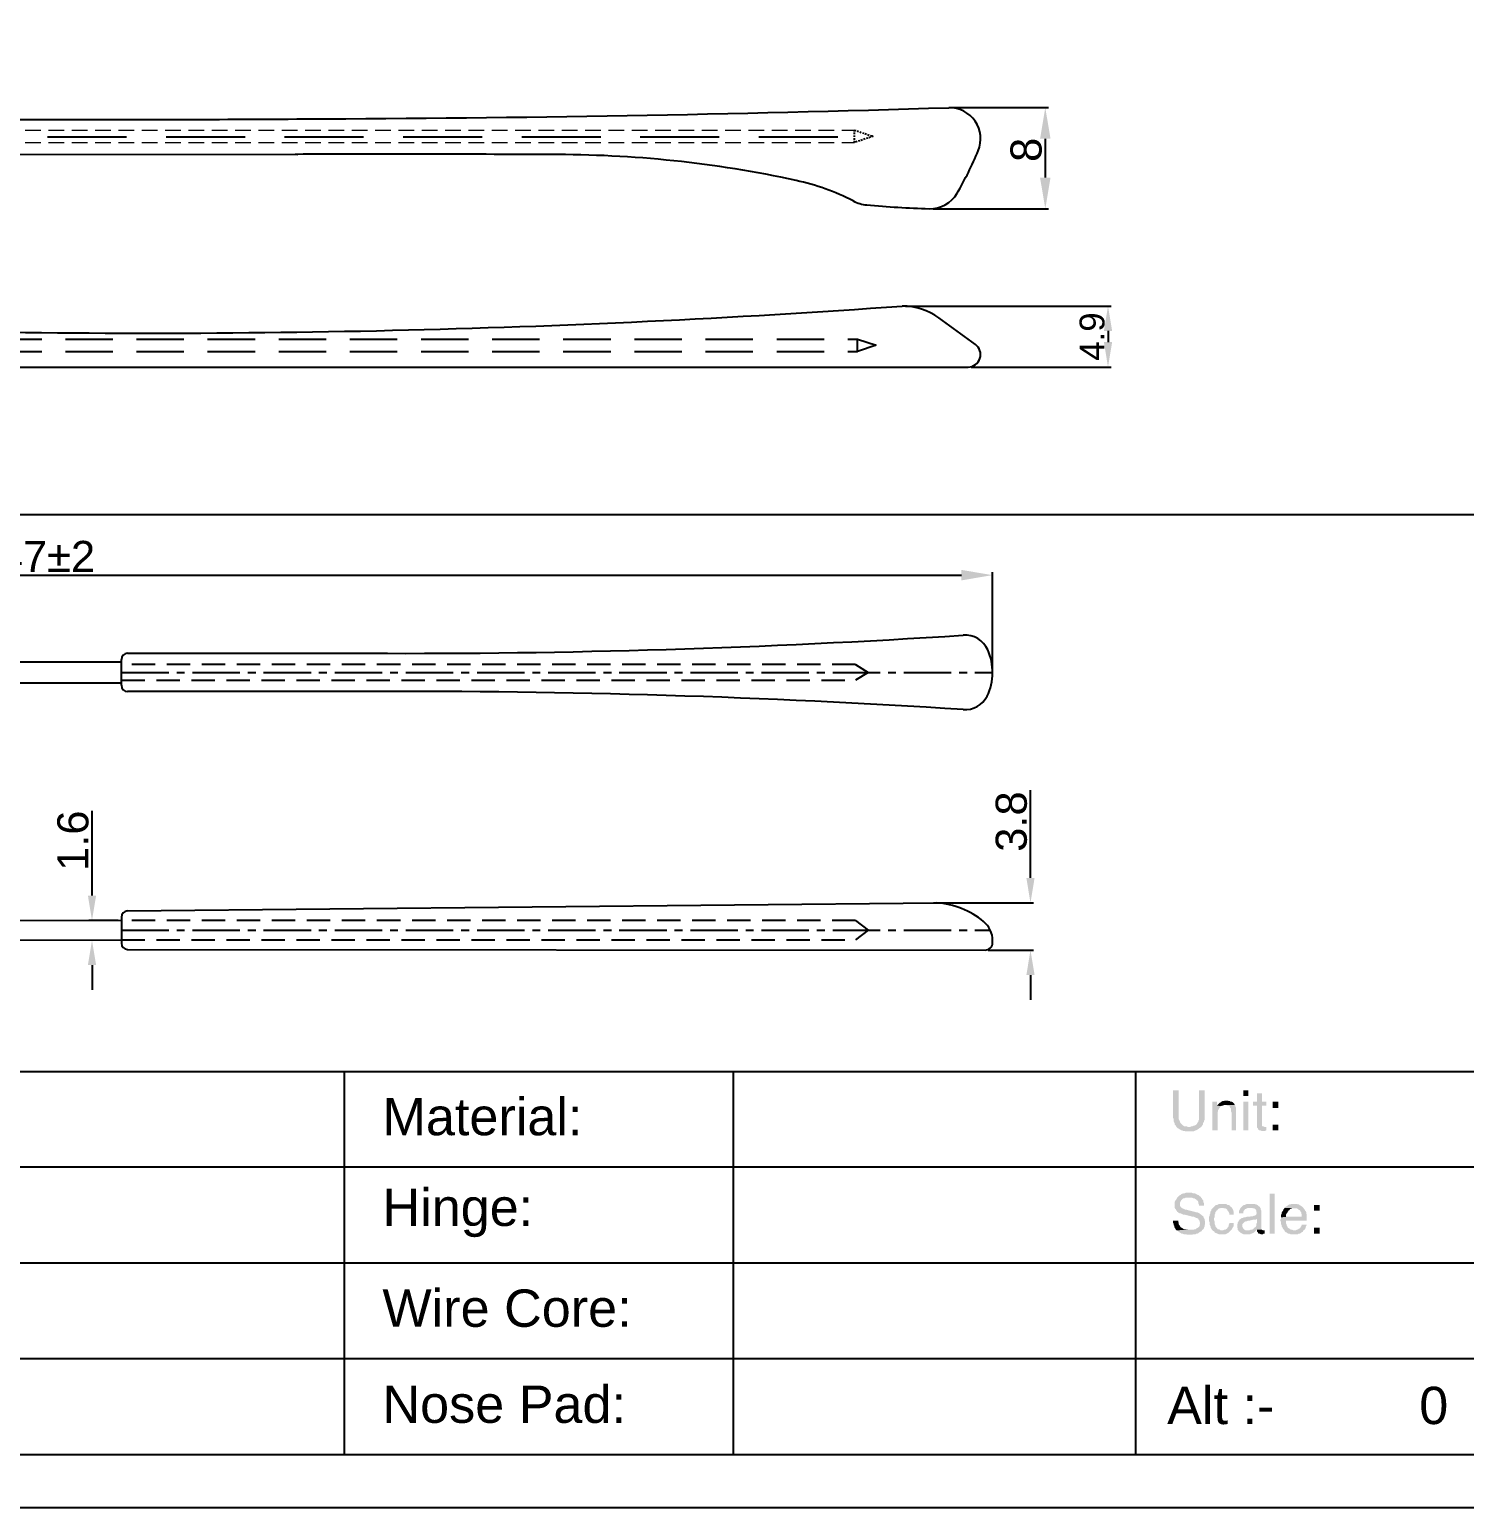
# Model space of a CAD drawing. Header units: millimetres. Extents: x 7018 to 13530, y 4187 to 5692.
# Drawn here: x 9989.6 to 10104.9, y 4951.9 to 5070.6 of the extents above; entities that cross this region are included whole.
import ezdxf

# ---------------------------------------------------------------- set-up
doc = ezdxf.new("R2010")
doc.units = ezdxf.units.MM
for name, pattern in [('CENTER2', [28.575, 19.05, -3.175, 3.175, -3.175]), ('DASHED', [19.05, 12.7, -6.35]), ('HIDDEN', [9.525, 6.35, -3.175]), ('HIDDEN2', [0.1875, 0.125, -0.0625])]:
    doc.linetypes.add(name, pattern=pattern)
for name, color, linetype in [('Center Line', 2, 'CENTER2'), ('Dimension', 3, 'Continuous'), ('Hidden Line', 1, 'HIDDEN2')]:
    doc.layers.add(name, color=color, linetype=linetype)
doc.styles.get("Standard").update_dxf_attribs({"font": 'arial.ttf'})
doc.dimstyles.new('Standard$0', dxfattribs={"dimtxt": 2.3, "dimasz": 2, "dimexe": 1, "dimexo": 1, "dimgap": 1, "dimtad": 1, "dimdec": 1, "dimzin": 0, "dimdsep": 46, "dimtxsty": 'Standard', "dimcen": 0, "dimclrd": 4, "dimclre": 4, "dimclrt": 4, "dimadec": 1, "dimazin": 0, "dimtfac": 1, "dimtdec": 1, "dimtofl": 0, "dimtmove": 0, "dimatfit": 0, "dimfxl": 1, "dimtfillclr": 256, "dimtolj": 1, "dimtzin": 0, "dimlwd": -1, "dimlwe": -1, "dimarcsym": 1})

# ---------------------------------------------------------------- blocks, each defined once
blk = doc.blocks.new('*D1778')
at = {"layer": 'Defpoints', "color": 0, "transparency": 16777216}
for p in [(10066.99, 5026.78), (9920.31, 5018.37), (10066.99, 5018.97)]:
    blk.add_point(p, dxfattribs=at)
at = {"layer": 'Dimension', "color": 3, "transparency": 16777216}
for p, q in [((9920.31, 5018.62), (9920.31, 5027.03)), ((9922.81, 5026.78), (10064.49, 5026.78)), ((10066.99, 5019.22), (10066.99, 5027.03))]:
    blk.add_line(p, q, dxfattribs=at)
for points in [[(9922.81, 5027.2), (9922.81, 5026.36), (9920.31, 5026.78)], [(10064.49, 5027.2), (10064.49, 5026.36), (10066.99, 5026.78)]]:
    blk.add_solid(points, dxfattribs=at)
at = {"layer": 'Dimension', "transparency": 16777216, "insert": (9990.05, 5028.28), "char_height": 2.5, "attachment_point": 5}
blk.add_mtext('\\A1;147±2', dxfattribs=at)
blk = doc.blocks.new('*D1782')
at = {"layer": 'Defpoints', "color": 0, "transparency": 16777216}
for p in [(9994.64, 4999.04), (9997, 4999.04), (9994.64, 4997.45)]:
    blk.add_point(p, dxfattribs=at)
at = {"layer": 'Dimension', "color": 3, "transparency": 16777216}
for p, q in [((9994.64, 5001.04), (9994.64, 5007.85)), ((9996.75, 4999.04), (9994.39, 4999.04)), ((9994.64, 4995.45), (9994.64, 4993.45))]:
    blk.add_line(p, q, dxfattribs=at)
for points in [[(9994.31, 5001.04), (9994.97, 5001.04), (9994.64, 4999.04)], [(9994.31, 4995.45), (9994.97, 4995.45), (9994.64, 4997.45)]]:
    blk.add_solid(points, dxfattribs=at)
at = {"layer": 'Dimension', "transparency": 16777216, "insert": (9993.12, 5005.44), "char_height": 2.5, "attachment_point": 5, "rotation": 90}
blk.add_mtext('\\A1;1.6', dxfattribs=at)
blk = doc.blocks.new('*D2428')
at = {"layer": 'Defpoints', "color": 0, "transparency": 16777216}
for p in [(10062.01, 5000.45), (10066.4, 4996.65), (10070.04, 4996.65)]:
    blk.add_point(p, dxfattribs=at)
at = {"layer": 'Dimension', "color": 3, "transparency": 16777216}
for p, q in [((10070.04, 5002.45), (10070.04, 5009.5)), ((10062.26, 5000.45), (10070.29, 5000.45)), ((10066.65, 4996.65), (10070.29, 4996.65)), ((10070.04, 4994.65), (10070.04, 4992.65))]:
    blk.add_line(p, q, dxfattribs=at)
for points in [[(10069.71, 5002.45), (10070.37, 5002.45), (10070.04, 5000.45)], [(10069.71, 4994.65), (10070.37, 4994.65), (10070.04, 4996.65)]]:
    blk.add_solid(points, dxfattribs=at)
at = {"layer": 'Dimension', "transparency": 16777216, "insert": (10068.51, 5006.98), "char_height": 2.5, "attachment_point": 5, "rotation": 90}
blk.add_mtext('\\A1;3.8', dxfattribs=at)
blk = doc.blocks.new('*D2731')
at = {"layer": 'Defpoints', "color": 0, "transparency": 16777216}
for p in [(10059.74, 5048.4), (10065.03, 5043.5), (10076.27, 5043.5)]:
    blk.add_point(p, dxfattribs=at)
at = {"layer": 'Dimension', "color": 3, "transparency": 16777216}
for p, q in [((10059.99, 5048.4), (10076.52, 5048.4)), ((10076.27, 5046.4), (10076.27, 5045.5)), ((10065.28, 5043.5), (10076.52, 5043.5))]:
    blk.add_line(p, q, dxfattribs=at)
for points in [[(10075.94, 5046.4), (10076.6, 5046.4), (10076.27, 5048.4)], [(10075.94, 5045.5), (10076.6, 5045.5), (10076.27, 5043.5)]]:
    blk.add_solid(points, dxfattribs=at)
at = {"layer": 'Dimension', "transparency": 16777216, "insert": (10075, 5045.95), "char_height": 2, "attachment_point": 5, "rotation": 90}
blk.add_mtext('\\A1;4.9', dxfattribs=at)
blk = doc.blocks.new('*D1901')
at = {"layer": 'Defpoints', "color": 0, "transparency": 16777216}
for p in [(10063.53, 5064.34), (10061.98, 5056.22), (10071.23, 5056.22)]:
    blk.add_point(p, dxfattribs=at)
at = {"layer": 'Dimension', "color": 3, "transparency": 16777216}
for p, q in [((10063.78, 5064.34), (10071.48, 5064.34)), ((10071.23, 5061.84), (10071.23, 5058.72)), ((10062.23, 5056.22), (10071.48, 5056.22))]:
    blk.add_line(p, q, dxfattribs=at)
for points in [[(10070.81, 5061.84), (10071.65, 5061.84), (10071.23, 5064.34)], [(10070.81, 5058.72), (10071.65, 5058.72), (10071.23, 5056.22)]]:
    blk.add_solid(points, dxfattribs=at)
at = {"layer": 'Dimension', "transparency": 16777216, "insert": (10069.7, 5060.95), "char_height": 2.5, "attachment_point": 5, "rotation": 90}
blk.add_mtext('\\A1;8', dxfattribs=at)

msp = doc.modelspace()

# ---------------------------------------------------------------- hatches: boundary and pattern name
at = {"transparency": 33554559}
for points in [[(10081.953, 4985.378), (10081.502, 4985.378), (10081.502, 4983.166), (10081.547, 4983.076), (10081.547, 4982.895), (10081.592, 4982.805), (10081.637, 4982.715), (10081.637, 4982.624), (10081.682, 4982.579), (10081.728, 4982.534), (10081.773, 4982.444), (10082.766, 4982.444), (10082.675, 4982.444), (10082.585, 4982.489), (10082.405, 4982.489), (10082.359, 4982.534), (10082.269, 4982.579), (10082.224, 4982.624), (10082.179, 4982.67), (10082.134, 4982.715), (10082.089, 4982.76), (10082.044, 4982.85), (10082.044, 4982.895), (10081.998, 4982.986), (10081.953, 4983.076), (10081.953, 4983.347)], [(10084.029, 4985.378), (10083.578, 4985.378), (10083.578, 4983.347), (10083.578, 4983.031), (10083.533, 4982.94), (10083.533, 4982.895), (10083.488, 4982.805), (10083.443, 4982.76), (10083.398, 4982.67), (10083.352, 4982.624), (10083.262, 4982.579), (10083.217, 4982.534), (10083.127, 4982.534), (10083.036, 4982.489), (10082.946, 4982.489), (10082.856, 4982.444), (10081.773, 4982.444), (10081.818, 4982.399), (10081.863, 4982.354), (10081.953, 4982.309), (10081.998, 4982.263), (10082.089, 4982.218), (10082.134, 4982.173), (10082.224, 4982.173), (10082.314, 4982.128), (10082.405, 4982.128), (10082.495, 4982.083), (10083.127, 4982.083), (10083.217, 4982.128), (10083.307, 4982.173), (10083.352, 4982.173), (10083.443, 4982.218), (10083.488, 4982.263), (10083.578, 4982.309), (10083.623, 4982.354), (10083.713, 4982.399), (10083.713, 4982.444), (10083.804, 4982.489), (10083.849, 4982.579), (10083.894, 4982.624), (10083.894, 4982.715), (10083.939, 4982.805), (10083.984, 4982.85), (10083.984, 4982.94), (10084.029, 4983.031), (10084.029, 4983.347)], [(10087.55, 4984.926), (10087.55, 4985.378), (10087.143, 4985.378), (10087.143, 4984.926)], [(10088.633, 4985.152), (10088.227, 4985.152), (10088.227, 4984.475), (10087.911, 4984.475), (10087.911, 4984.159), (10088.227, 4984.159), (10088.227, 4982.444), (10088.272, 4982.354), (10088.317, 4982.309), (10088.317, 4982.263), (10088.362, 4982.218), (10088.407, 4982.173), (10088.497, 4982.173), (10088.588, 4982.128), (10088.859, 4982.128), (10088.994, 4982.173), (10088.994, 4982.444), (10088.859, 4982.444), (10088.768, 4982.489), (10088.678, 4982.489), (10088.633, 4982.534), (10088.633, 4984.159), (10088.994, 4984.159), (10088.994, 4984.475), (10088.633, 4984.475)], [(10085.022, 4984.475), (10084.661, 4984.475), (10084.661, 4982.173), (10085.067, 4982.173), (10085.067, 4983.392), (10085.067, 4983.617), (10085.113, 4983.708), (10085.113, 4983.798), (10085.158, 4983.843), (10085.203, 4983.933), (10085.248, 4983.978), (10085.248, 4983.978), (10085.293, 4984.069), (10085.338, 4984.114), (10085.022, 4984.159)], [(10085.744, 4984.565), (10085.654, 4984.565), (10085.564, 4984.52), (10085.474, 4984.52), (10085.383, 4984.475), (10085.338, 4984.43), (10085.248, 4984.385), (10085.203, 4984.339), (10085.113, 4984.249), (10085.022, 4984.159), (10085.338, 4984.114), (10085.428, 4984.159), (10085.519, 4984.159), (10085.564, 4984.204), (10086.467, 4984.204), (10086.421, 4984.294), (10086.376, 4984.339), (10086.331, 4984.385), (10086.286, 4984.43), (10086.196, 4984.475), (10086.105, 4984.475), (10086.06, 4984.52), (10085.97, 4984.52), (10085.88, 4984.565)], [(10086.467, 4984.204), (10085.654, 4984.204), (10085.744, 4984.204), (10085.835, 4984.159), (10085.925, 4984.159), (10086.015, 4984.114), (10086.06, 4984.069), (10086.06, 4984.024), (10086.105, 4983.978), (10086.151, 4983.933), (10086.151, 4983.708), (10086.196, 4983.617), (10086.196, 4982.173), (10086.557, 4982.173), (10086.557, 4983.978), (10086.512, 4984.069), (10086.512, 4984.159)], [(10087.55, 4982.173), (10087.55, 4984.475), (10087.143, 4984.475), (10087.143, 4982.173)], [(10089.942, 4983.978), (10089.942, 4984.475), (10089.49, 4984.475), (10089.49, 4983.978)], [(10089.942, 4982.173), (10089.942, 4982.624), (10089.49, 4982.624), (10089.49, 4982.173)], [(10081.863, 4976.802), (10081.818, 4976.757), (10081.773, 4976.667), (10081.728, 4976.577), (10081.682, 4976.532), (10081.637, 4976.441), (10081.637, 4975.945), (10081.682, 4975.855), (10081.728, 4975.809), (10081.773, 4975.719), (10081.818, 4975.674), (10081.818, 4975.629), (10081.908, 4975.584), (10081.953, 4975.539), (10082.044, 4975.494), (10082.134, 4975.494), (10082.224, 4975.448), (10082.314, 4975.403), (10082.405, 4975.403), (10082.946, 4975.268), (10083.036, 4975.223), (10083.172, 4975.223), (10083.262, 4975.178), (10083.352, 4975.133), (10083.398, 4975.133), (10083.488, 4975.087), (10083.533, 4975.042), (10083.533, 4975.042), (10083.578, 4974.952), (10083.623, 4974.907), (10083.623, 4974.817), (10083.668, 4974.726), (10083.668, 4974.636), (10083.623, 4974.591), (10083.623, 4974.501), (10083.578, 4974.41), (10083.488, 4974.365), (10083.443, 4974.32), (10083.443, 4974.32), (10083.352, 4974.275), (10083.307, 4974.23), (10083.217, 4974.23), (10083.127, 4974.185), (10082.856, 4974.185), (10081.773, 4974.14), (10081.863, 4974.094), (10081.908, 4974.049), (10081.998, 4974.004), (10082.044, 4973.959), (10082.134, 4973.914), (10082.179, 4973.869), (10082.269, 4973.869), (10082.359, 4973.824), (10082.54, 4973.824), (10082.63, 4973.779), (10083.036, 4973.779), (10083.127, 4973.824), (10083.307, 4973.824), (10083.352, 4973.869), (10083.443, 4973.869), (10083.533, 4973.914), (10083.578, 4973.959), (10083.668, 4974.004), (10083.713, 4974.049), (10083.759, 4974.049), (10083.804, 4974.094), (10083.849, 4974.185), (10083.939, 4974.23), (10083.984, 4974.32), (10083.984, 4974.365), (10084.029, 4974.456), (10084.029, 4974.546), (10084.074, 4974.636), (10084.074, 4974.862), (10084.029, 4974.952), (10084.029, 4975.042), (10083.984, 4975.133), (10083.939, 4975.178), (10083.939, 4975.268), (10083.849, 4975.313), (10083.849, 4975.313), (10083.804, 4975.358), (10083.759, 4975.403), (10083.668, 4975.448), (10083.623, 4975.494), (10083.533, 4975.539), (10083.443, 4975.584), (10083.352, 4975.584), (10083.217, 4975.629), (10082.675, 4975.764), (10082.675, 4975.764), (10082.54, 4975.809), (10082.45, 4975.809), (10082.359, 4975.855), (10082.269, 4975.9), (10082.224, 4975.9), (10082.179, 4975.945), (10082.134, 4975.99), (10082.089, 4976.035), (10082.044, 4976.125), (10082.044, 4976.351), (10082.089, 4976.441), (10082.134, 4976.532), (10082.179, 4976.577), (10082.224, 4976.622), (10082.269, 4976.667), (10082.314, 4976.712), (10082.405, 4976.712), (10082.495, 4976.757), (10082.766, 4976.757)], [(10082.766, 4977.163), (10082.54, 4977.163), (10082.45, 4977.118), (10082.359, 4977.118), (10082.269, 4977.073), (10082.224, 4977.073), (10082.134, 4977.028), (10082.089, 4976.983), (10081.998, 4976.938), (10081.953, 4976.893), (10081.908, 4976.848), (10081.863, 4976.802), (10082.766, 4976.757), (10083.036, 4976.757), (10083.127, 4976.712), (10083.217, 4976.712), (10083.262, 4976.667), (10083.352, 4976.622), (10083.352, 4976.577), (10083.443, 4976.532), (10083.488, 4976.486), (10083.533, 4976.396), (10083.533, 4976.306), (10083.578, 4976.216), (10083.578, 4976.125), (10083.984, 4976.125), (10083.984, 4976.306), (10083.939, 4976.396), (10083.939, 4976.486), (10083.894, 4976.577), (10083.849, 4976.622), (10083.804, 4976.712), (10083.759, 4976.757), (10083.713, 4976.848), (10083.623, 4976.893), (10083.623, 4976.893), (10083.533, 4976.983), (10083.488, 4976.983), (10083.398, 4977.028), (10083.307, 4977.073), (10083.262, 4977.118), (10083.082, 4977.118), (10082.991, 4977.163), (10082.901, 4977.163)], [(10089.265, 4973.869), (10089.265, 4977.073), (10089.671, 4977.073), (10089.671, 4973.869)], [(10084.706, 4975.945), (10084.616, 4975.855), (10084.571, 4975.809), (10084.571, 4975.719), (10084.526, 4975.674), (10084.481, 4975.584), (10084.481, 4975.494), (10084.436, 4975.403), (10084.436, 4975.313), (10084.39, 4975.223), (10084.39, 4974.862), (10084.436, 4974.771), (10084.436, 4974.591), (10084.481, 4974.501), (10084.526, 4974.41), (10084.526, 4974.32), (10084.571, 4974.275), (10084.616, 4974.185), (10084.661, 4974.14), (10085.428, 4974.14), (10085.293, 4974.14), (10085.248, 4974.185), (10085.158, 4974.23), (10085.067, 4974.23), (10085.022, 4974.32), (10084.977, 4974.365), (10084.932, 4974.41), (10084.887, 4974.501), (10084.887, 4974.546), (10084.842, 4974.636), (10084.842, 4974.817), (10084.797, 4974.952), (10084.797, 4975.133), (10084.842, 4975.223), (10084.842, 4975.403), (10084.887, 4975.494), (10084.887, 4975.584), (10084.932, 4975.629), (10084.977, 4975.674), (10084.977, 4975.719), (10085.067, 4975.764), (10085.113, 4975.855), (10085.203, 4975.9), (10085.248, 4975.9), (10085.338, 4975.945), (10085.428, 4975.945)], [(10085.474, 4976.261), (10085.203, 4976.261), (10085.113, 4976.216), (10085.022, 4976.171), (10084.932, 4976.171), (10084.887, 4976.125), (10084.797, 4976.035), (10084.751, 4975.99), (10084.706, 4975.945), (10085.519, 4975.945), (10085.609, 4975.9), (10085.699, 4975.9), (10085.79, 4975.855), (10085.835, 4975.809), (10085.88, 4975.719), (10085.925, 4975.674), (10085.97, 4975.584), (10086.015, 4975.494), (10086.015, 4975.403), (10086.376, 4975.403), (10086.376, 4975.629), (10086.331, 4975.674), (10086.331, 4975.764), (10086.286, 4975.855), (10086.241, 4975.9), (10086.196, 4975.99), (10086.105, 4976.035), (10086.105, 4976.08), (10086.06, 4976.125), (10085.97, 4976.171), (10085.88, 4976.171), (10085.835, 4976.216), (10085.744, 4976.261), (10085.564, 4976.261)], [(10088.497, 4975.945), (10087.685, 4975.945), (10087.866, 4975.945), (10087.911, 4975.9), (10088.001, 4975.9), (10088.091, 4975.855), (10088.136, 4975.809), (10088.182, 4975.719), (10088.182, 4975.629), (10088.227, 4975.539), (10088.227, 4975.539), (10088.182, 4975.448), (10088.182, 4975.403), (10088.136, 4975.358), (10088.046, 4975.313), (10088.001, 4975.313), (10087.911, 4975.268), (10087.414, 4975.223), (10087.279, 4975.178), (10087.189, 4975.178), (10087.098, 4975.133), (10087.053, 4975.133), (10086.963, 4975.087), (10088.227, 4975.042), (10088.227, 4974.726), (10088.182, 4974.636), (10088.182, 4974.501), (10088.136, 4974.41), (10088.046, 4974.365), (10088.001, 4974.32), (10087.956, 4974.275), (10087.911, 4974.23), (10087.82, 4974.185), (10087.73, 4974.185), (10087.64, 4974.14), (10086.737, 4974.14), (10086.782, 4974.049), (10086.873, 4974.004), (10086.918, 4973.959), (10086.963, 4973.914), (10087.053, 4973.869), (10087.143, 4973.824), (10087.685, 4973.824), (10087.73, 4973.869), (10087.82, 4973.869), (10087.911, 4973.914), (10088.001, 4973.959), (10088.046, 4974.004), (10088.136, 4974.094), (10088.136, 4974.094), (10088.227, 4974.185), (10088.633, 4974.185), (10088.588, 4974.275), (10088.588, 4975.719), (10088.543, 4975.809), (10088.543, 4975.9)], [(10087.73, 4976.261), (10087.414, 4976.261), (10087.324, 4976.216), (10087.234, 4976.171), (10087.189, 4976.171), (10087.098, 4976.125), (10087.053, 4976.08), (10087.008, 4976.035), (10086.963, 4975.99), (10086.918, 4975.945), (10086.873, 4975.855), (10086.828, 4975.764), (10086.782, 4975.674), (10086.782, 4975.494), (10087.143, 4975.494), (10087.143, 4975.629), (10087.189, 4975.719), (10087.234, 4975.764), (10087.279, 4975.855), (10087.324, 4975.855), (10087.414, 4975.9), (10087.505, 4975.945), (10088.497, 4975.945), (10088.452, 4976.035), (10088.362, 4976.08), (10088.317, 4976.125), (10088.272, 4976.171), (10088.182, 4976.216), (10088.136, 4976.216), (10088.046, 4976.261), (10087.82, 4976.261)], [(10091.251, 4976.261), (10091.025, 4976.261), (10090.935, 4976.216), (10090.844, 4976.216), (10090.754, 4976.171), (10090.709, 4976.125), (10090.619, 4976.08), (10090.574, 4976.035), (10090.483, 4975.99), (10090.438, 4975.945), (10091.251, 4975.9), (10091.431, 4975.9), (10091.521, 4975.855), (10091.566, 4975.809), (10091.657, 4975.764), (10091.702, 4975.719), (10091.702, 4975.719), (10091.747, 4975.629), (10091.792, 4975.584), (10091.792, 4975.494), (10091.837, 4975.403), (10091.837, 4975.223), (10090.574, 4975.223), (10090.167, 4975.178), (10090.167, 4975.087), (10090.122, 4974.997), (10090.122, 4974.907), (10090.167, 4974.817), (10090.167, 4974.636), (10090.212, 4974.546), (10090.212, 4974.456), (10090.258, 4974.41), (10090.303, 4974.32), (10090.348, 4974.23), (10090.393, 4974.185), (10090.438, 4974.14), (10091.251, 4974.14), (10091.16, 4974.14), (10091.07, 4974.185), (10090.98, 4974.185), (10090.889, 4974.23), (10090.844, 4974.275), (10090.754, 4974.32), (10090.709, 4974.365), (10090.709, 4974.41), (10090.664, 4974.456), (10090.619, 4974.546), (10090.619, 4974.591), (10090.574, 4974.681), (10090.574, 4974.907), (10092.243, 4974.907), (10092.243, 4975.403), (10092.198, 4975.494), (10092.198, 4975.584), (10092.153, 4975.674), (10092.108, 4975.719), (10092.063, 4975.809), (10092.018, 4975.855), (10091.973, 4975.945), (10091.927, 4975.99), (10091.882, 4976.035), (10091.792, 4976.08), (10091.747, 4976.125), (10091.657, 4976.171), (10091.612, 4976.216), (10091.521, 4976.216), (10091.431, 4976.261), (10091.341, 4976.261)], [(10090.438, 4975.945), (10090.438, 4975.9), (10090.348, 4975.809), (10090.348, 4975.764), (10090.303, 4975.674), (10090.258, 4975.629), (10090.212, 4975.539), (10090.212, 4975.448), (10090.167, 4975.358), (10090.167, 4975.178), (10090.574, 4975.223), (10090.574, 4975.403), (10090.619, 4975.494), (10090.664, 4975.539), (10090.709, 4975.629), (10090.754, 4975.674), (10090.754, 4975.719), (10090.844, 4975.764), (10090.889, 4975.855), (10090.98, 4975.855), (10091.07, 4975.9), (10091.251, 4975.9)], [(10093.281, 4975.719), (10093.281, 4976.171), (10092.83, 4976.171), (10092.83, 4975.719)], [(10081.908, 4974.907), (10081.502, 4974.907), (10081.502, 4974.726), (10081.547, 4974.636), (10081.547, 4974.546), (10081.592, 4974.501), (10081.592, 4974.41), (10081.637, 4974.32), (10081.682, 4974.275), (10081.728, 4974.185), (10081.773, 4974.14), (10082.856, 4974.185), (10082.54, 4974.185), (10082.45, 4974.23), (10082.359, 4974.23), (10082.314, 4974.275), (10082.224, 4974.32), (10082.179, 4974.365), (10082.134, 4974.365), (10082.089, 4974.41), (10082.044, 4974.501), (10081.998, 4974.546), (10081.953, 4974.636), (10081.953, 4974.726), (10081.908, 4974.817)], [(10086.376, 4974.726), (10086.015, 4974.726), (10086.015, 4974.681), (10085.97, 4974.591), (10085.97, 4974.501), (10085.925, 4974.41), (10085.88, 4974.365), (10085.835, 4974.275), (10085.744, 4974.23), (10085.699, 4974.185), (10085.609, 4974.185), (10085.519, 4974.14), (10084.661, 4974.14), (10084.706, 4974.094), (10084.797, 4974.049), (10084.842, 4973.959), (10084.932, 4973.914), (10084.977, 4973.914), (10085.067, 4973.869), (10085.158, 4973.824), (10085.699, 4973.824), (10085.79, 4973.869), (10085.88, 4973.914), (10085.97, 4973.959), (10086.015, 4974.004), (10086.06, 4974.049), (10086.105, 4974.094), (10086.151, 4974.14), (10086.196, 4974.185), (10086.241, 4974.275), (10086.286, 4974.365), (10086.331, 4974.41), (10086.376, 4974.501), (10086.376, 4974.591)], [(10086.963, 4975.087), (10086.918, 4975.042), (10086.828, 4974.997), (10086.828, 4974.952), (10086.782, 4974.907), (10086.737, 4974.817), (10086.692, 4974.771), (10086.692, 4974.681), (10086.647, 4974.591), (10086.647, 4974.365), (10086.692, 4974.275), (10086.692, 4974.185), (10086.737, 4974.14), (10087.459, 4974.14), (10087.324, 4974.14), (10087.234, 4974.185), (10087.189, 4974.23), (10087.143, 4974.275), (10087.098, 4974.365), (10087.053, 4974.456), (10087.053, 4974.591), (10087.098, 4974.681), (10087.143, 4974.726), (10087.189, 4974.771), (10087.234, 4974.817), (10087.324, 4974.862), (10087.414, 4974.862), (10087.505, 4974.907), (10087.595, 4974.907), (10087.956, 4974.997), (10088.136, 4974.997), (10088.227, 4975.042)], [(10088.633, 4974.185), (10088.227, 4974.185), (10088.227, 4974.094), (10088.723, 4974.14), (10088.723, 4974.14)], [(10088.859, 4974.14), (10088.723, 4974.14), (10088.227, 4974.094), (10088.272, 4974.004), (10088.317, 4973.959), (10088.317, 4973.959), (10088.362, 4973.869), (10088.452, 4973.869), (10088.543, 4973.824), (10088.723, 4973.824), (10088.768, 4973.869), (10088.859, 4973.869)], [(10092.243, 4974.591), (10091.837, 4974.591), (10091.837, 4974.546), (10091.792, 4974.456), (10091.747, 4974.41), (10091.702, 4974.32), (10091.612, 4974.275), (10091.566, 4974.23), (10091.476, 4974.185), (10091.431, 4974.185), (10091.341, 4974.14), (10090.438, 4974.14), (10090.483, 4974.049), (10090.528, 4974.004), (10090.619, 4973.959), (10090.664, 4973.914), (10090.754, 4973.869), (10090.844, 4973.869), (10090.935, 4973.824), (10091.521, 4973.824), (10091.566, 4973.869), (10091.657, 4973.869), (10091.747, 4973.914), (10091.792, 4973.959), (10091.882, 4974.004), (10091.927, 4974.049), (10091.973, 4974.14), (10092.063, 4974.185), (10092.108, 4974.275), (10092.153, 4974.32), (10092.153, 4974.41), (10092.198, 4974.501)], [(10093.281, 4973.869), (10093.281, 4974.365), (10092.83, 4974.365), (10092.83, 4973.869)]]:
    msp.add_hatch(color=256, dxfattribs=at).paths.add_polyline_path(points)

# ---------------------------------------------------------------- linework, layer by layer
at = {"color": 7}
msp.add_line((9979.448, 5063.397), (10000.72, 5063.397), dxfattribs=at)
for p, q in [((9979.448, 5060.607), (10011.174, 5060.588)), ((10065.621, 5045.31), (10062.682, 5047.446)), ((9924.391, 5043.501), (10065.033, 5043.501)), ((9845.894, 5031.644), (10242.332, 5031.644)), ((9997.499, 5020.503), (10016.874, 5020.503)), ((9996.999, 5017.928), (9996.999, 5020.003)), ((10017.001, 5017.428), (9997.499, 5017.428)), ((9997.494, 4999.804), (10062.522, 5000.454)), ((9996.999, 4999.304), (9996.999, 4997.204)), ((9996.999, 4999.037), (9996.999, 4997.471)), ((9922.151, 4997.416), (9996.999, 4997.471)), ((9997.499, 4996.704), (10066.398, 4996.655)), ((10066.999, 4997.255), (10066.999, 4997.409)), ((9833.076, 4956.132), (10242.332, 4956.132))]:
    msp.add_line(p, q)
at = {"color": 1, "linetype": 'DASHED', "ltscale": 0.3}
for p, q in [((9969.641, 5045.751), (10056.141, 5045.751)), ((10056.141, 5044.751), (10056.141, 5045.751)), ((10056.141, 5045.751), (10057.641, 5045.251)), ((9969.641, 5044.751), (10056.141, 5044.751)), ((10057.641, 5045.251), (10056.141, 5044.751))]:
    msp.add_line(p, q, dxfattribs=at)
msp.add_lwpolyline([(10246.37, 4951.873), (10246.37, 5248.873), (9826.37, 5248.873), (9826.37, 4951.873)], close=True)
for points in [[(9933.182, 5017.632), (9935.287, 5017.9, -0.0316586), (9939.075, 5018.14), (9996.999, 5018.14), (9996.999, 5019.791), (9939.154, 5019.791, -0.0305583), (9935.497, 5020.014), (9932.935, 5020.329, 0.01693), (9929.278, 5020.603), (9922.006, 5020.603), (9922.006, 5017.328), (9929.308, 5017.328, 0.0200686), (9933.221, 5017.63)], [(9996.999, 4999.037), (9928.268, 4998.816, -0.1681464), (9922.744, 5000.867)]]:
    msp.add_lwpolyline(points, format="xyb")
for points in [[(9845.894, 4986.912), (10242.332, 4986.912)], [(10014.887, 4986.912), (10014.887, 4956.132)], [(10046.163, 4986.912), (10046.163, 4956.132)], [(10078.478, 4986.912), (10078.478, 4956.132)], [(9845.894, 4979.24), (10142.024, 4979.24)], [(9845.894, 4971.522), (10194.964, 4971.522)], [(9845.894, 4963.849), (10142.024, 4963.849)]]:
    msp.add_lwpolyline(points)
at = {"color": 7}
for centre, radius, start, end in [((10000.72, 6672.953), 1609.556, 270.000005, 270.394322), ((10004.219, 6976.819), 1913.399, 270.22692, 271.774609), ((10063.533, 5061.839), 2.5, 337.32481, 91.36664), ((10038.959, 5072.106), 29.133, 329.82366, 337.32481), ((10019.157, 3203.362), 1857.244, 89.621385, 90.252546), ((10031.911, 4969.897), 90.67, 77.70817, 90.30442), ((10047.229, 5040.197), 18.72, 62.79735, 77.70817), ((10061.982, 5058.718), 2.5, 268.18724, 329.82366), ((10057.158, 5059.515), 3, 242.79735, 264.78953), ((10064.585, 5140.962), 84.784, 264.78953, 268.18724)]:
    msp.add_arc(centre, radius, start, end, dxfattribs=at)
for centre, radius, start, end in [((9999.299, 5886.769), 840.544, 268.531623, 274.123656), ((10059.742, 5043.401), 5, 53.9933, 90), ((10065.033, 5044.501), 1, 270, 53.9933), ((10019.839, 5708.26), 687.764, 269.753022, 273.735088), ((10064.779, 5019.962), 2, 24.1696, 93.91484), ((9997.499, 5020.003), 0.5, 90, 180), ((10062.558, 5018.965), 4.434, 334.5707, 24.1696), ((9997.499, 5017.928), 0.5, 180, 270), ((10019.839, 4329.687), 687.747, 86.264865, 90.247026), ((10064.778, 5017.973), 2.004, 266.12186, 332.94531), ((10062.038, 4993.807), 6.662, 50.58219, 85.83727), ((9997.499, 4999.304), 0.5, 90.57274, 180), ((10064.999, 4997.409), 2, 0, 50.58219), ((9997.499, 4997.204), 0.5, 180, 269.95866), ((10066.399, 4997.255), 0.6, 269.95866, 0)]:
    msp.add_arc(centre, radius, start, end)
at = {"layer": 'Center Line', "color": 2, "linetype": 'HIDDEN'}
msp.add_line((9924.391, 5062.002), (10055.842, 5061.984), dxfattribs=at)
at = {"layer": 'Center Line', "ltscale": 0.2}
for p, q in [((9996.999, 5018.965), (10066.992, 5018.965)), ((9996.999, 4998.254), (10066.811, 4998.254))]:
    msp.add_line(p, q, dxfattribs=at)
at = {"layer": 'Hidden Line', "lineweight": 20, "ltscale": 10}
for p, q in [((9972.391, 5062.538), (10055.891, 5062.538)), ((9972.391, 5061.538), (10055.891, 5061.538))]:
    msp.add_line(p, q, dxfattribs=at)
at = {"layer": 'Hidden Line'}
for p, q in [((10055.891, 5061.538), (10055.891, 5062.538)), ((10055.891, 5062.538), (10057.391, 5062.038)), ((10057.391, 5062.038), (10055.891, 5061.538))]:
    msp.add_line(p, q, dxfattribs=at)
at = {"layer": 'Hidden Line', "ltscale": 30}
for p, q in [((10055.975, 5019.6), (10056.991, 5018.965)), ((10056.991, 5018.965), (10055.975, 5018.33))]:
    msp.add_line(p, q, dxfattribs=at)
at = {"layer": 'Hidden Line', "ltscale": 15}
for p, q in [((10055.975, 4999.037), (10056.991, 4998.254)), ((10056.991, 4998.254), (10055.975, 4997.471))]:
    msp.add_line(p, q, dxfattribs=at)
for points in [[(10055.975, 5019.6), (9996.999, 5019.6)], [(9996.999, 5018.33), (10055.975, 5018.33)], [(10055.975, 4999.037), (9996.999, 4999.037)], [(9996.999, 4997.471), (10055.975, 4997.471)]]:
    msp.add_lwpolyline(points, dxfattribs=at)
at = {"layer": 'Hidden Line', "ltscale": 30}
msp.add_lwpolyline([(10055.594, 5019.6), (10055.467, 5019.6), (10055.34, 5019.6)], dxfattribs=at)

# ---------------------------------------------------------------- texts
at = {"char_height": 2.99966, "width": 34.34827, "attachment_point": 5}
for s, insert in [('\\pxql;Material:', (10035.151, 4983.255)), ('\\pxql;Hinge:', (10035.151, 4975.537)), ('\\pxql; Wire Core:', (10033.984, 4967.864)), ('\\pxql;Nose Pad:', (10035.151, 4960.147)), ('\\pxql;Alt :-          0', (10098.195, 4960.047))]:
    msp.add_mtext(s, dxfattribs=dict(at, insert=insert))

# ---------------------------------------------------------------- dimensions: what is measured, and where the dimension line sits
at = {"layer": 'Dimension'}
for base, p1, p2, override, picture, middle in [((10071.23, 5056.218), (10063.533, 5064.339), (10061.982, 5056.218), {"dimtxt": 2.5, "dimasz": 2.5, "dimexe": 0.25, "dimexo": 0.25, "dimgap": 0.25, "dimdec": 0, "dimclrd": 3, "dimclre": 3, "dimclrt": 256, "dimadec": 2, "dimtdec": 2, "dimatfit": 3}, '*D1901', (10071.23, 5060.951)), ((10070.041, 4996.655), (10062.011, 5000.449), (10066.399, 4996.655), {"dimtxt": 2.5, "dimexe": 0.25, "dimexo": 0.25, "dimgap": 0.25, "dimclrd": 3, "dimclre": 3, "dimclrt": 256, "dimadec": 0, "dimtdec": 2, "dimatfit": 3}, '*D2428', (10070.041, 5006.977))]:
    dim = msp.add_linear_dim(base=base, p1=p1, p2=p2, angle=90, dimstyle='Standard$0', override=override, dxfattribs=at)
    dim.commit()
    dim.dimension.update_dxf_attribs({"geometry": picture, "text_midpoint": middle, "dimtype": 160})
for base, p1, p2, override, picture, middle in [((10076.269, 5043.501), (10059.742, 5048.401), (10065.033, 5043.501), {"dimtxt": 2, "dimexe": 0.25, "dimexo": 0.25, "dimgap": 0.25, "dimclrd": 3, "dimclre": 3, "dimclrt": 256, "dimadec": 0, "dimtdec": 2, "dimatfit": 3}, '*D2731', (10074.998, 5045.951)), ((9994.642, 4999.037), (9994.642, 4997.447), (9996.999, 4999.037), {"dimtxt": 2.5, "dimexe": 0.25, "dimexo": 0.25, "dimgap": 0.25, "dimtad": 1, "dimtih": 0, "dimtoh": 0, "dimclrd": 3, "dimclre": 3, "dimclrt": 256, "dimadec": 2, "dimtp": 1, "dimtm": 1, "dimtdec": 0, "dimatfit": 3}, '*D1782', (9993.115, 5005.444))]:
    dim = msp.add_linear_dim(base=base, p1=p1, p2=p2, angle=90, dimstyle='Standard$0', override=override, dxfattribs=at)
    dim.commit()
    dim.dimension.update_dxf_attribs({"geometry": picture, "text_midpoint": middle})
dim = msp.add_linear_dim(base=(10066.992, 5026.779), p1=(9920.306, 5018.365), p2=(10066.992, 5018.965), dimstyle='Standard$0', override={"dimtxt": 2.5, "dimasz": 2.5, "dimexe": 0.25, "dimexo": 0.25, "dimgap": 0.25, "dimdec": 0, "dimclrd": 3, "dimclre": 3, "dimclrt": 256, "dimadec": 0, "dimtol": 1, "dimtp": 2, "dimtm": 2, "dimtdec": 0, "dimatfit": 3}, dxfattribs=at)
dim.commit()
dim.dimension.update_dxf_attribs({"geometry": '*D1778', "text_midpoint": (9990.046, 5026.779), "dimtype": 160})

doc.saveas('drawing.dxf')
